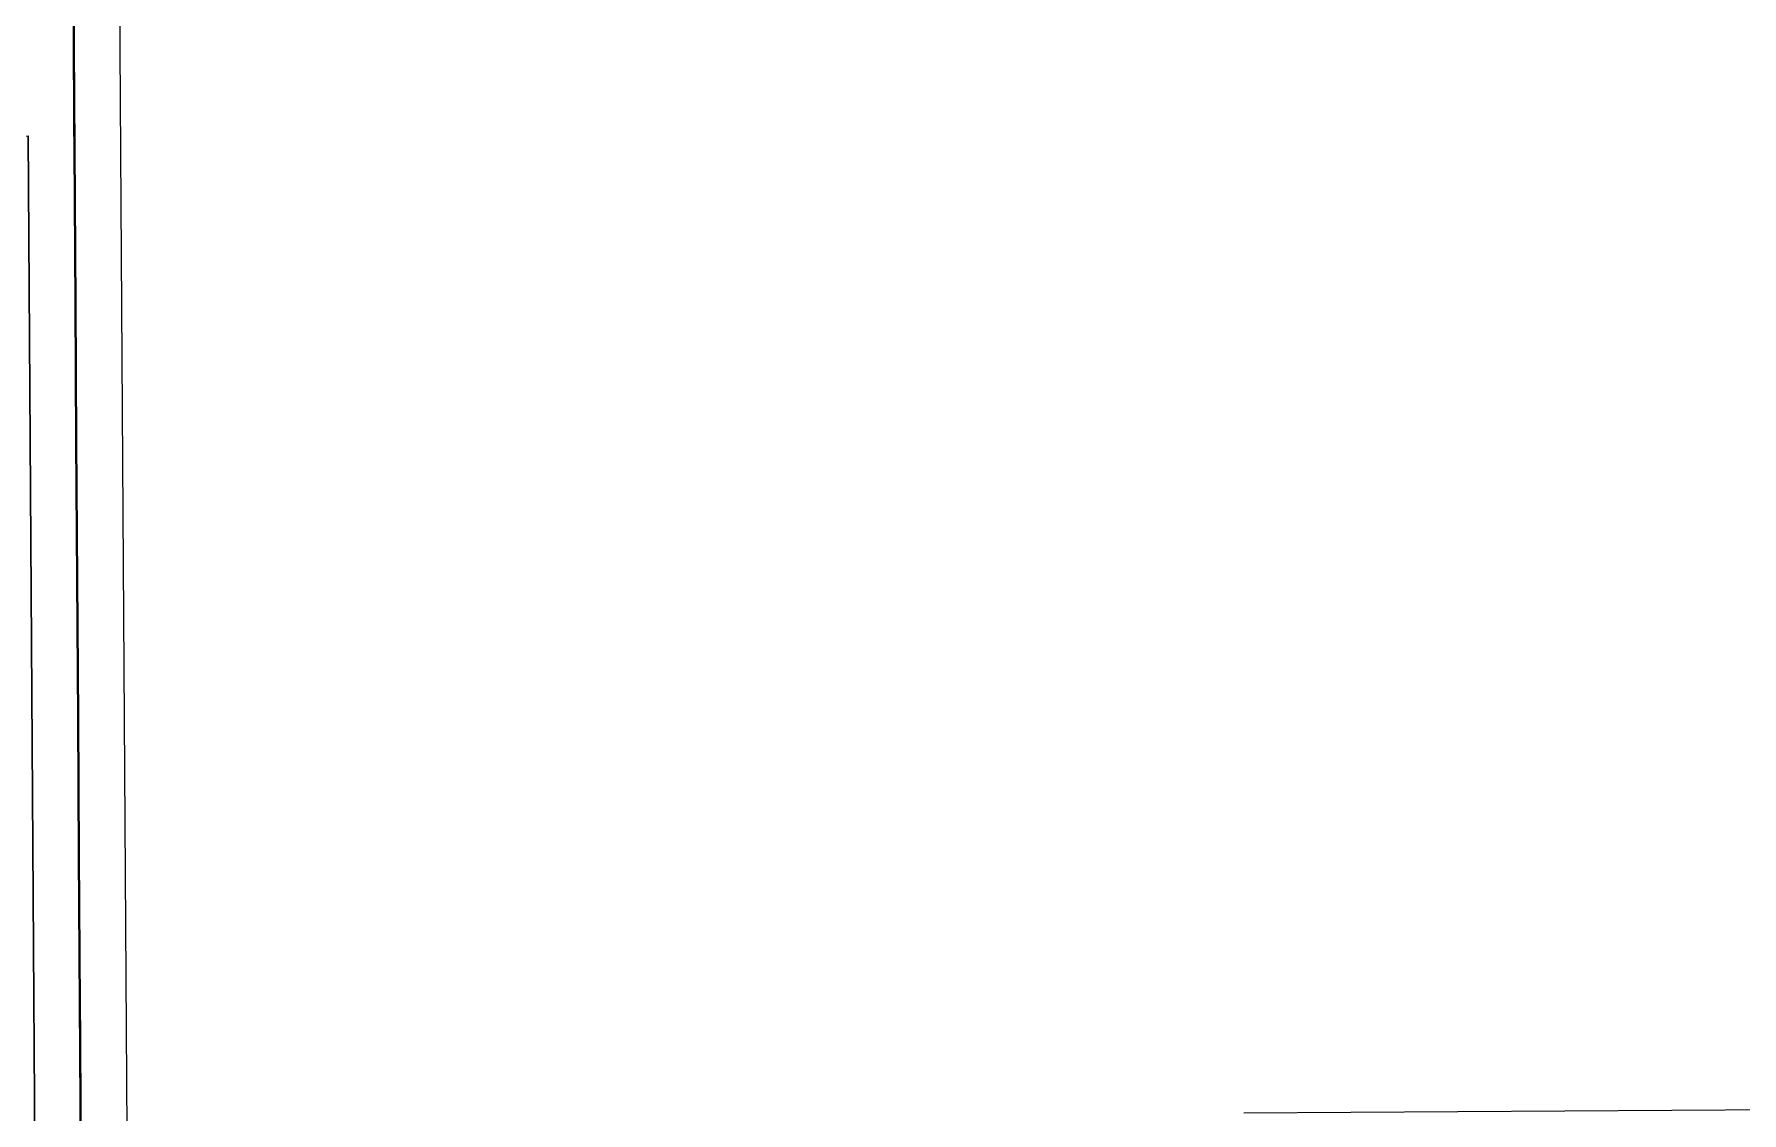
# Model space of a CAD drawing. Header units: feet. Extents: x 919634 to 928945, y 707022 to 708026.
# Drawn here: x 920891.92 to 920904.28, y 707539.62 to 707547.43 of the extents above; entities that cross this region are included whole.
import ezdxf

# ---------------------------------------------------------------- set-up
doc = ezdxf.new("R2010")
doc.units = ezdxf.units.FT
doc.header["$LTSCALE"] = 20
doc.header["$MEASUREMENT"] = 0
doc.linetypes.add('Site Plan$0$PHANTOM2', pattern=[1.25, 0.625, -0.125, 0.125, -0.125, 0.125, -0.125])
doc.layers.add('-u-site-xref', color=7, linetype='Continuous')
doc.layers.add('Site Plan$0$-u-site-bldg_interior', color=252, linetype='Continuous')
doc.layers.add('Site Plan$0$SP-LOT LINES', color=252, linetype='Site Plan$0$PHANTOM2', lineweight=40)
doc.layers.add('SP-BUILDING-FOOTPRINT', color=1, linetype='Continuous', lineweight=25)
doc.layers.get('-u-site-xref').off()

# ---------------------------------------------------------------- blocks, each defined once
blk = doc.blocks.new('Site Plan')
at = {"layer": 'Site Plan$0$-u-site-bldg_interior'}
for p, q in [((920892.3085599949, 707583.1492850737, 7.807863262514746e-08), (920892.5924406159, 707539.4835411825, 7.807863262514746e-08)), ((920891.9301220927, 707538.8125545487, 7.807863262514746e-08), (920891.8789110909, 707546.6896913585, 7.807863262514745e-08)), ((920900.6750613733, 707539.6194231751, 7.807863262514746e-08), (920913.8414497984, 707539.7050207669, 7.807863262514746e-08))]:
    blk.add_line(p, q, dxfattribs=at)
at = {"layer": 'Site Plan$0$SP-LOT LINES', "ltscale": 0.4, "elevation": 7.807863672923385e-08}
for points in [[(920891.8625487748, 707600.4800385266), (920913.862083865, 707600.6230623508), (920914.4731856597, 707506.6250487836), (920892.4736505694, 707506.4820249593)], [(920869.8630136845, 707600.3370147023), (920891.8625487748, 707600.4800385266), (920892.4736505694, 707506.4820249593), (920870.4741154793, 707506.339001135)]]:
    blk.add_lwpolyline(points, close=True, dxfattribs=at)

msp = doc.modelspace()

# ---------------------------------------------------------------- block references
at = {"layer": '-u-site-xref'}
msp.add_blockref('Site Plan', (0, 0), dxfattribs=at)

# ---------------------------------------------------------------- next in the draw order: linework, layer by layer
at = {"layer": 'SP-BUILDING-FOOTPRINT', "elevation": 7.807863672923385e-08}
msp.add_lwpolyline([(920815.2650759734, 707538.3141382567), (920837.2646102849, 707538.4571620759), (920837.3962572141, 707518.2075900044), (920848.7294154031, 707518.2812693625), (920848.546494048, 707546.4079777688), (920859.2129353038, 707546.4773226533), (920859.344582233, 707526.2277505817), (920881.3441173233, 707526.370774406), (920881.212470394, 707546.6203464776), (920891.8789110909, 707546.6896913585), (920891.9301220927, 707538.8125545487), (920903.2632159269, 707538.8862334884), (920903.3948628561, 707518.636661417), (920914.7280209615, 707518.7103407745)], dxfattribs=at)

doc.saveas('drawing.dxf')
